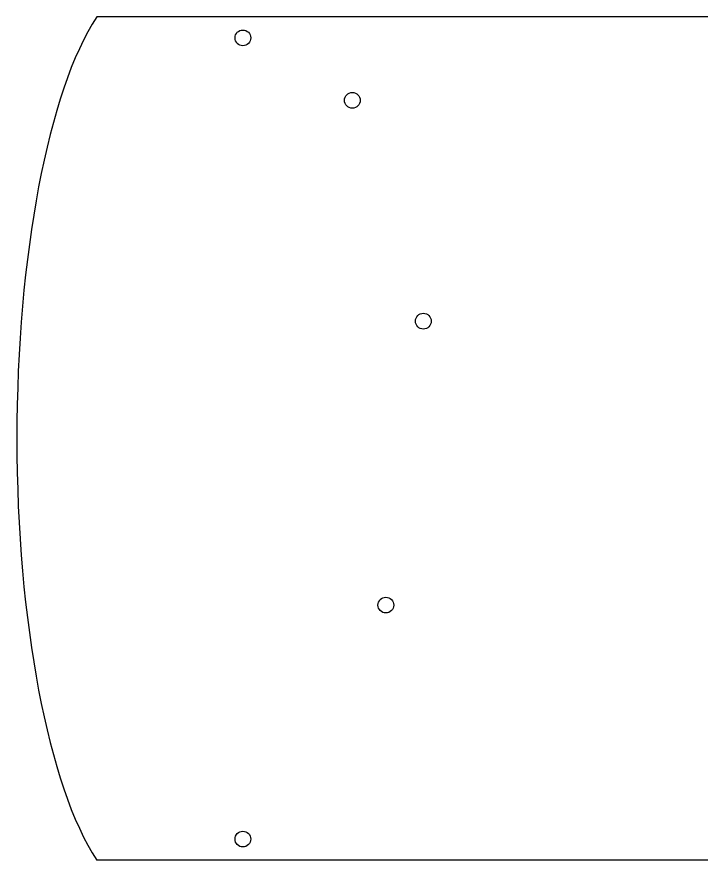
# Model space of a CAD drawing. Header units: millimetres. Extents: x -37 to 1379, y -2 to 984.
# Drawn here: x -34.4 to 52.4, y 377 to 483.9 of the extents above; entities that cross this region are included whole.
import ezdxf

# ---------------------------------------------------------------- set-up
doc = ezdxf.new("R2010")
doc.units = ezdxf.units.MM
doc.layers.get('0').update_dxf_attribs({"lineweight": 25, "true_color": 0xffffff})

msp = doc.modelspace()

# ---------------------------------------------------------------- linework, layer by layer
for p, q in [((324.15, 483.95), (-24.28, 483.95)), ((324.15, 377.02), (-24.28, 377.02))]:
    msp.add_line(p, q)
for centre in [(-5.74, 481.28), (8.14, 473.36), (17.14, 445.36), (12.39, 409.36), (-5.74, 379.69)]:
    msp.add_circle(centre, 1)
msp.add_ellipse((-17.4, 430.48), major_axis=(0, 58.46), ratio=0.29078, start_param=0.416584, end_param=2.725009)

doc.saveas('drawing.dxf')
